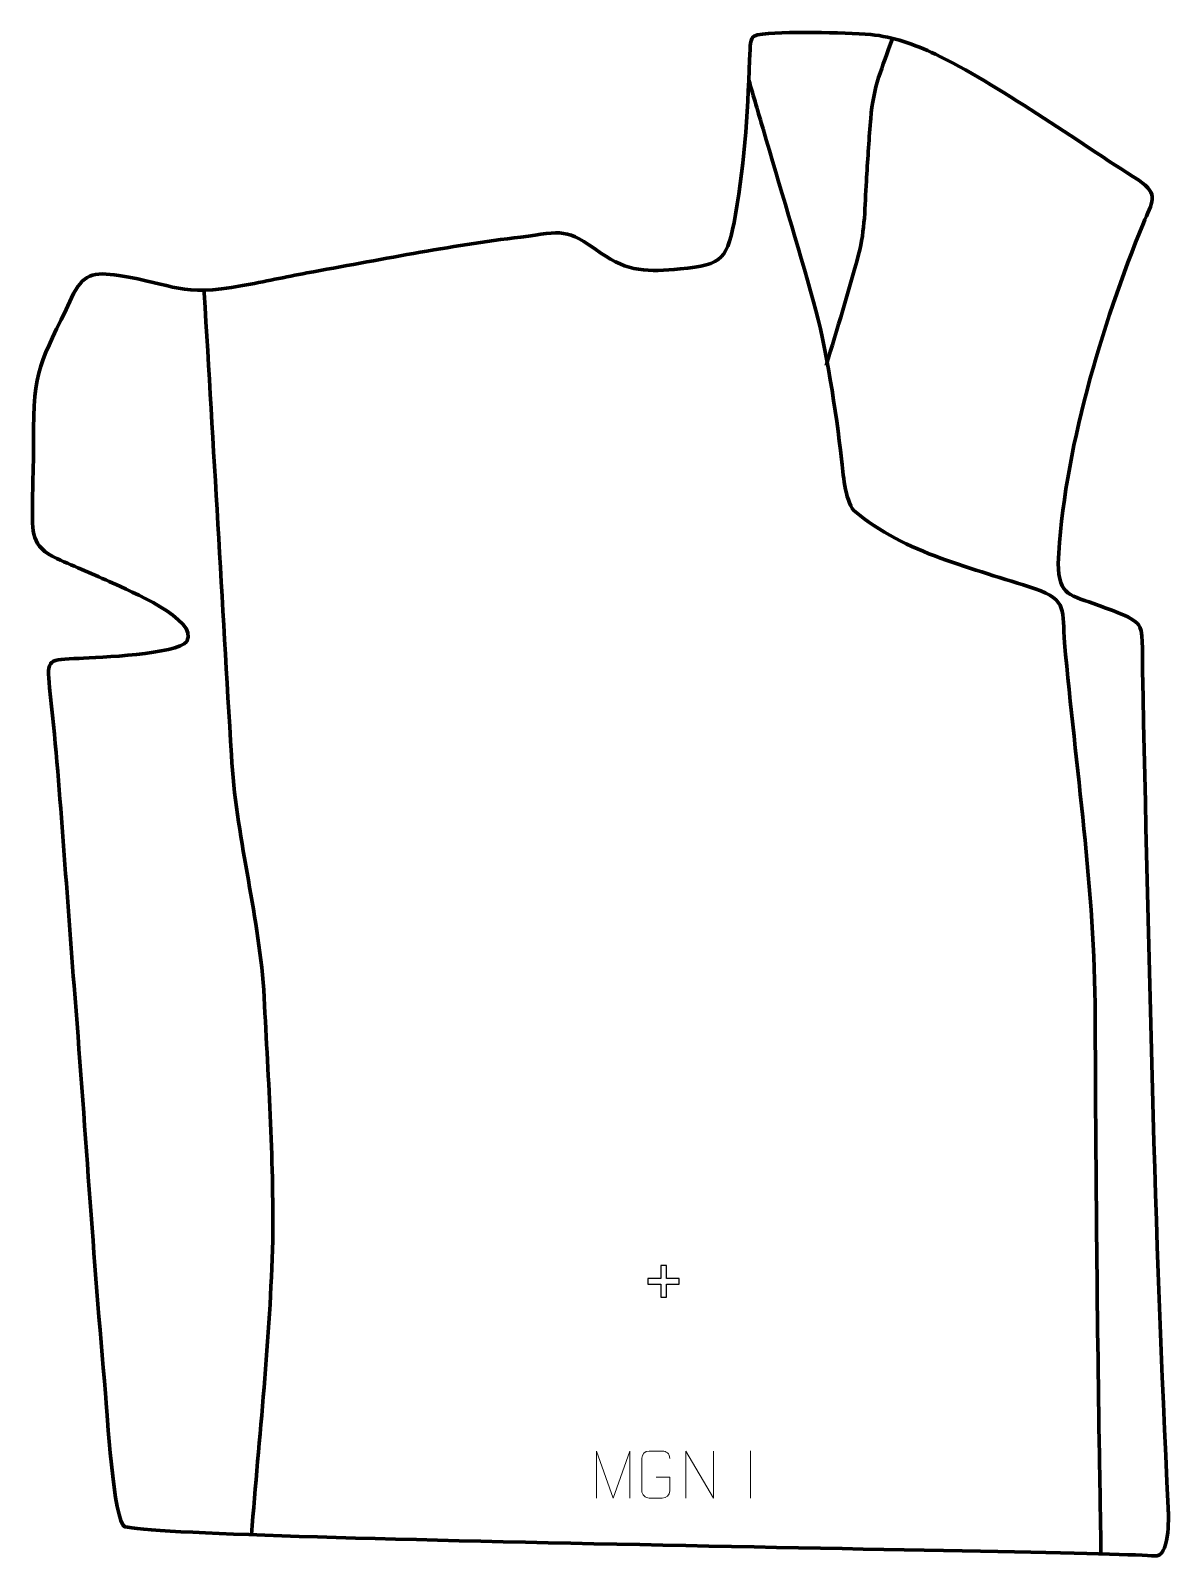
# Model space of a CAD drawing. Header units: millimetres. Extents: x -542 to 62, y -12 to 799.
import ezdxf

# ---------------------------------------------------------------- set-up
doc = ezdxf.new("R2010")
doc.units = ezdxf.units.MM
doc.header["$MEASUREMENT"] = 0
doc.layers.add('layer 1', color=7, linetype='Continuous', plot=False)
doc.layers.add('layer 2', color=7, linetype='Continuous')
doc.layers.add('layer 3', color=7, linetype='Continuous')

msp = doc.modelspace()

# ---------------------------------------------------------------- linework, layer by layer
at = {"layer": 'layer 1', "color": 250, "lineweight": 9}
for points, knots in [([(-241.6914, 19.7793), (-241.6914, 19.7793), (-241.6914, 44.7372), (-241.6914, 44.7372), (-241.6914, 44.7372), (-241.6914, 44.7372), (-232.7663, 19.7793), (-232.7663, 19.7793), (-232.7663, 19.7793), (-232.7663, 19.7793), (-224.0064, 44.7367), (-224.0064, 44.7367), (-224.0064, 44.7367), (-224.0064, 44.7367), (-224.0064, 19.7793), (-224.0064, 19.7793)], [0, 0, 0, 0, 0.2, 0.2, 0.2, 0.2, 0.4, 0.4, 0.4, 0.4, 0.6, 0.6, 0.6, 0.6, 1, 1, 1, 1]), ([(-209.936, 30.7653), (-209.936, 30.7653), (-202.7679, 30.7653), (-202.7679, 30.7653), (-202.7679, 30.7653), (-202.7679, 30.7653), (-202.7679, 23.5972), (-202.7679, 23.5972), (-202.7679, 23.5972), (-202.9076, 21.2738), (-204.5848, 19.7942), (-206.7326, 19.7834), (-206.7326, 19.7834), (-209.0644, 19.7838), (-211.3964, 19.7838), (-213.7279, 19.7834), (-213.7279, 19.7834), (-215.6528, 19.678), (-217.625, 21.5625), (-217.6138, 23.5798), (-217.6138, 23.5798), (-217.6134, 29.3499), (-217.6134, 35.1196), (-217.6138, 40.8889), (-217.6138, 40.8889), (-217.6096, 43.027), (-215.8628, 44.7462), (-213.7105, 44.7328), (-213.7105, 44.7328), (-211.3848, 44.7328), (-209.0587, 44.7328), (-206.7326, 44.7328), (-206.7326, 44.7328), (-204.7859, 44.7682), (-202.7945, 43.2767), (-202.7679, 40.839)], [0, 0, 0, 0, 0.1, 0.1, 0.1, 0.1, 0.2, 0.2, 0.2, 0.2, 0.3, 0.3, 0.3, 0.3, 0.4, 0.4, 0.4, 0.4, 0.5, 0.5, 0.5, 0.5, 0.6, 0.6, 0.6, 0.6, 0.7, 0.7, 0.7, 0.7, 0.8, 0.8, 0.8, 0.8, 1, 1, 1, 1]), ([(-194.197, 19.7829), (-194.197, 19.7829), (-194.197, 44.7364), (-194.197, 44.7364), (-194.197, 44.7364), (-194.197, 44.7364), (-179.5422, 19.7829), (-179.5422, 19.7829), (-179.5422, 19.7829), (-179.5422, 19.7829), (-179.5422, 44.7364), (-179.5422, 44.7364)], [0, 0, 0, 0, 0.25, 0.25, 0.25, 0.25, 0.5, 0.5, 0.5, 0.5, 1, 1, 1, 1])]:
    msp.add_open_spline(points, degree=3, knots=knots, dxfattribs=at)
msp.add_open_spline([(-159.8696, 44.7467), (-159.8696, 44.7467), (-159.8696, 19.7726), (-159.8696, 19.7726)], degree=3, dxfattribs=at)
at = {"layer": 'layer 2', "color": 142, "lineweight": 158}
for points, knots in [([(-119.7478, 620.7626), (-114.0831, 640.2075), (-107.6901, 660.2453), (-102.5561, 679.7369), (-102.5561, 679.7369), (-99.1204, 692.7809), (-99.2491, 705.3019), (-98.4567, 718.62), (-98.4567, 718.62), (-97.7938, 729.1641), (-97.1143, 739.7077), (-96.29, 750.2405), (-96.29, 750.2405), (-96.29, 750.2405), (-96.1729, 751.7361), (-96.1729, 751.7361), (-96.1729, 751.7361), (-94.8121, 768.9593), (-90.0979, 778.5697), (-84.6656, 794.4289)], [0, 0, 0, 0, 0.16666667, 0.16666667, 0.16666667, 0.16666667, 0.33333333, 0.33333333, 0.33333333, 0.33333333, 0.5, 0.5, 0.5, 0.5, 0.66666667, 0.66666667, 0.66666667, 0.66666667, 1, 1, 1, 1]), ([(-160.8359, 772.2061), (-158.3185, 763.5986), (-155.8011, 754.991), (-153.2837, 746.3835), (-153.2837, 746.3835), (-144.3578, 715.864), (-135.0803, 685.1785), (-126.4471, 654.6078), (-126.4471, 654.6078), (-119.7712, 630.9678), (-114.4773, 595.9193), (-111.639, 571.1393), (-111.639, 571.1393), (-110.814, 563.8129), (-109.8577, 549.5378), (-105.1185, 543.8534), (-105.1185, 543.8534), (-77.5676, 520.7186), (-42.0893, 513.4971), (-8.9574, 502.3008), (-8.9574, 502.3008), (8.7025, 496.333), (5.3348, 490.6182), (6.7243, 473.6767), (6.7243, 473.6767), (12.5983, 407.0044), (22.7981, 343.133), (22.9768, 275.8111), (22.9768, 275.8111), (23.1943, 198.1239), (23.9525, 120.4479), (25.2046, 42.7706), (25.2046, 42.7706), (25.482, 25.718), (25.7593, 8.6654), (26.0367, -8.3872), (26.0367, -8.3872), (26.0367, -8.3872), (26.0612, -9.8918), (26.0612, -9.8918)], [0, 0, 0, 0, 0.09090909, 0.09090909, 0.09090909, 0.09090909, 0.18181818, 0.18181818, 0.18181818, 0.18181818, 0.27272727, 0.27272727, 0.27272727, 0.27272727, 0.36363636, 0.36363636, 0.36363636, 0.36363636, 0.45454545, 0.45454545, 0.45454545, 0.45454545, 0.54545455, 0.54545455, 0.54545455, 0.54545455, 0.63636364, 0.63636364, 0.63636364, 0.63636364, 0.72727273, 0.72727273, 0.72727273, 0.72727273, 0.81818182, 0.81818182, 0.81818182, 0.81818182, 1, 1, 1, 1]), ([(-424.6739, 0.2939), (-420.7754, 51.7725), (-414.6404, 104.9869), (-413.4633, 156.4322), (-413.4633, 156.4322), (-412.7993, 200.5218), (-416.0094, 245.4143), (-418.1894, 289.5007), (-418.1894, 289.5007), (-421.3429, 331.5783), (-432.9147, 371.4709), (-435.3883, 413.9804), (-435.3883, 413.9804), (-440.1472, 495.7685), (-444.8669, 577.5587), (-449.7813, 659.3376), (-449.7813, 659.3376), (-449.7813, 659.3376), (-449.8707, 660.8246), (-449.8707, 660.8246)], [0, 0, 0, 0, 0.16666667, 0.16666667, 0.16666667, 0.16666667, 0.33333333, 0.33333333, 0.33333333, 0.33333333, 0.5, 0.5, 0.5, 0.5, 0.66666667, 0.66666667, 0.66666667, 0.66666667, 1, 1, 1, 1])]:
    msp.add_open_spline(points, degree=3, knots=knots, dxfattribs=at)
at = {"layer": 'layer 2', "color": 142}
msp.add_open_spline([(-207.5174, 126.4255), (-207.5174, 126.4255), (-207.5174, 133.34), (-207.5174, 133.34), (-207.5174, 133.34), (-207.5174, 133.34), (-214.3965, 133.34), (-214.3965, 133.34), (-214.3965, 133.34), (-214.3965, 133.34), (-214.3965, 136.2328), (-214.3965, 136.2328), (-214.3965, 136.2328), (-214.3965, 136.2328), (-207.5174, 136.2328), (-207.5174, 136.2328), (-207.5174, 136.2328), (-207.5174, 136.2328), (-207.5174, 143.1119), (-207.5174, 143.1119), (-207.5174, 143.1119), (-207.5174, 143.1119), (-204.5893, 143.1119), (-204.5893, 143.1119), (-204.5893, 143.1119), (-204.5893, 143.1119), (-204.5893, 136.2328), (-204.5893, 136.2328), (-204.5893, 136.2328), (-204.5893, 136.2328), (-197.7101, 136.2328), (-197.7101, 136.2328), (-197.7101, 136.2328), (-197.7101, 136.2328), (-197.7101, 133.34), (-197.7101, 133.34), (-197.7101, 133.34), (-197.7101, 133.34), (-204.5893, 133.34), (-204.5893, 133.34), (-204.5893, 133.34), (-204.5893, 133.34), (-204.5893, 126.4255), (-204.5893, 126.4255), (-204.5893, 126.4255), (-204.5893, 126.4255), (-207.5174, 126.4255), (-207.5174, 126.4255)], degree=3, knots=[0, 0, 0, 0, 0.07692308, 0.07692308, 0.07692308, 0.07692308, 0.15384615, 0.15384615, 0.15384615, 0.15384615, 0.23076923, 0.23076923, 0.23076923, 0.23076923, 0.30769231, 0.30769231, 0.30769231, 0.30769231, 0.38461538, 0.38461538, 0.38461538, 0.38461538, 0.46153846, 0.46153846, 0.46153846, 0.46153846, 0.53846154, 0.53846154, 0.53846154, 0.53846154, 0.61538462, 0.61538462, 0.61538462, 0.61538462, 0.69230769, 0.69230769, 0.69230769, 0.69230769, 0.76923077, 0.76923077, 0.76923077, 0.76923077, 0.84615385, 0.84615385, 0.84615385, 0.84615385, 1, 1, 1, 1], dxfattribs=at)
at = {"layer": 'layer 3', "color": 242, "lineweight": 158}
msp.add_open_spline([(-395.2649, 669.936), (-357.5274, 676.7136), (-319.9025, 684.5007), (-281.7988, 688.9483), (-281.7988, 688.9483), (-259.1415, 691.92), (-258.3695, 694.1407), (-239.2858, 680.5255), (-239.2858, 680.5255), (-225.292, 670.5417), (-213.9473, 670.3635), (-197.3033, 672.0971), (-197.3033, 672.0971), (-174.0559, 674.4676), (-172.2196, 677.112), (-167.8421, 700.9791), (-167.8421, 700.9791), (-162.7378, 729.8335), (-161.2265, 759.2489), (-160.1907, 788.4844), (-160.1907, 788.4844), (-160.0011, 793.8365), (-158.9301, 795.7215), (-156.2473, 796.3231), (-156.2473, 796.3231), (-142.8796, 798.5922), (-110.751, 797.3686), (-96.0785, 796.4747), (-96.0785, 796.4747), (-84.3027, 795.1943), (-72.8994, 791.3022), (-61.85, 786.0287), (-61.85, 786.0287), (-29.3572, 770.521), (13.9022, 739.4249), (46.0513, 719.1474), (46.0513, 719.1474), (57.1878, 711.614), (53.1546, 707.3274), (48.5184, 696.3231), (48.5184, 696.3231), (26.3837, 642.1632), (5.9863, 574.3673), (3.3363, 515.796), (3.3363, 515.796), (3.5757, 498.2111), (9.7035, 499.1587), (24.8602, 493.4535), (24.8602, 493.4535), (30.0753, 491.4905), (44.5231, 487.146), (46.7106, 481.9883), (46.7106, 481.9883), (48.5136, 477.7371), (47.9704, 464.0132), (48.0263, 458.6958), (48.0263, 458.6958), (51.41, 310.8513), (54.2755, 162.2612), (61.6935, 14.5882), (61.6935, 14.5882), (61.9964, 8.5582), (62.3606, -11.7631), (54.4062, -10.9569), (54.4062, -10.9569), (29.342, -8.4165), (-466.6322, -2.6939), (-491.8401, 4.5667), (-491.8401, 4.5667), (-497.921, 6.3182), (-501.4521, 67.1896), (-502.1708, 75.2797), (-502.1708, 75.2797), (-508.6373, 147.3917), (-513.1088, 219.6637), (-518.8505, 291.8341), (-518.8505, 291.8341), (-523.0836, 344.1791), (-526.0829, 397.6595), (-531.8054, 449.6992), (-531.8054, 449.6992), (-533.5651, 465.7011), (-532.2695, 464.5492), (-516.1192, 465.3821), (-516.1192, 465.3821), (-505.6361, 465.9228), (-464.5208, 467.4579), (-458.989, 474.4021), (-458.989, 474.4021), (-452.1481, 485.8388), (-490.6251, 501.7578), (-498.3527, 505.3392), (-498.3527, 505.3392), (-508.2264, 509.9018), (-518.0948, 513.9313), (-527.9196, 518.3461), (-527.9196, 518.3461), (-541.9331, 524.643), (-540.8565, 532.7638), (-540.8881, 546.2717), (-540.8881, 546.2717), (-540.915, 557.7645), (-540.2107, 569.2229), (-540.309, 580.7316), (-540.309, 580.7316), (-540.7529, 620.049), (-536.3846, 622.0699), (-520.1805, 656.7548), (-520.1805, 656.7548), (-514.2602, 669.4273), (-508.6437, 670.6687), (-495.0152, 668.5993), (-495.0152, 668.5993), (-465.0524, 663.7931), (-462.5954, 657.1965), (-429.4533, 663.1999), (-429.4533, 663.1999), (-418.0229, 665.2704), (-406.6944, 667.8315), (-395.2649, 669.936)], degree=3, knots=[0, 0, 0, 0, 0.03225806, 0.03225806, 0.03225806, 0.03225806, 0.06451613, 0.06451613, 0.06451613, 0.06451613, 0.09677419, 0.09677419, 0.09677419, 0.09677419, 0.12903226, 0.12903226, 0.12903226, 0.12903226, 0.16129032, 0.16129032, 0.16129032, 0.16129032, 0.19354839, 0.19354839, 0.19354839, 0.19354839, 0.22580645, 0.22580645, 0.22580645, 0.22580645, 0.25806452, 0.25806452, 0.25806452, 0.25806452, 0.29032258, 0.29032258, 0.29032258, 0.29032258, 0.32258065, 0.32258065, 0.32258065, 0.32258065, 0.35483871, 0.35483871, 0.35483871, 0.35483871, 0.38709677, 0.38709677, 0.38709677, 0.38709677, 0.41935484, 0.41935484, 0.41935484, 0.41935484, 0.4516129, 0.4516129, 0.4516129, 0.4516129, 0.48387097, 0.48387097, 0.48387097, 0.48387097, 0.51612903, 0.51612903, 0.51612903, 0.51612903, 0.5483871, 0.5483871, 0.5483871, 0.5483871, 0.58064516, 0.58064516, 0.58064516, 0.58064516, 0.61290323, 0.61290323, 0.61290323, 0.61290323, 0.64516129, 0.64516129, 0.64516129, 0.64516129, 0.67741935, 0.67741935, 0.67741935, 0.67741935, 0.70967742, 0.70967742, 0.70967742, 0.70967742, 0.74193548, 0.74193548, 0.74193548, 0.74193548, 0.77419355, 0.77419355, 0.77419355, 0.77419355, 0.80645161, 0.80645161, 0.80645161, 0.80645161, 0.83870968, 0.83870968, 0.83870968, 0.83870968, 0.87096774, 0.87096774, 0.87096774, 0.87096774, 0.90322581, 0.90322581, 0.90322581, 0.90322581, 0.93548387, 0.93548387, 0.93548387, 0.93548387, 1, 1, 1, 1], dxfattribs=at)

doc.saveas('drawing.dxf')
